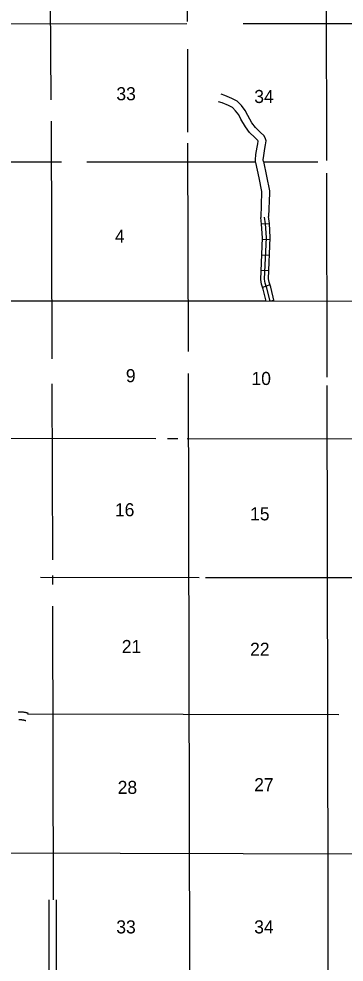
# Model space of a CAD drawing. Extents: x 1333229 to 1813251, y 16536411 to 16910478.
# Drawn here: x 1624916 to 1637368, y 16628737 to 16664795 of the extents above; entities that cross this region are included whole.
import ezdxf

# ---------------------------------------------------------------- set-up
doc = ezdxf.new("R2010")
doc.units = 0
for name, color, linetype in [('L11', 7, 'Continuous'), ('L13', 7, 'Continuous'), ('L14', 7, 'Continuous'), ('L4', 7, 'Continuous'), ('L8', 7, 'Continuous')]:
    doc.layers.add(name, color=color, linetype=linetype)

msp = doc.modelspace()

# ---------------------------------------------------------------- linework, layer by layer
at = {"layer": 'L11'}
for points in [[(1634274, 16659341), (1634271, 16659401), (1634290, 16659573), (1634337, 16659840), (1634362, 16659976), (1634379, 16660127), (1634362, 16660212), (1634308, 16660321), (1634157, 16660470), (1633971, 16660646), (1633839, 16660826), (1633683, 16661107), (1633584, 16661294), (1633435, 16661480), (1633272, 16661645), (1633072, 16661756), (1632797, 16661866), (1632661, 16661912)], [(1633975, 16659303), (1633971, 16659411), (1633993, 16659615), (1634042, 16659893), (1634065, 16660020), (1634075, 16660115), (1634062, 16660142), (1633948, 16660255), (1633745, 16660447), (1633586, 16660663), (1633419, 16660965), (1633332, 16661128), (1633211, 16661280), (1633089, 16661404), (1632943, 16661484), (1632692, 16661585), (1632564, 16661628)], [(1633975, 16659303), (1634099, 16658716), (1634209, 16658193), (1634208, 16658167), (1634175, 16657201)], [(1634274, 16659341), (1634392, 16658777), (1634510, 16658221), (1634508, 16658135), (1634473, 16657238)], [(1624893, 16638307), (1624916, 16638309), (1624945, 16638310), (1624970, 16638309), (1624992, 16638309), (1625015, 16638307), (1625035, 16638306), (1625056, 16638304), (1625081, 16638302), (1625105, 16638299), (1625131, 16638295), (1625157, 16638290), (1625179, 16638284), (1625203, 16638278), (1625224, 16638272), (1625246, 16638266), (1625268, 16638258), (1625279, 16638254)], [(1624917, 16638008), (1624934, 16638010), (1624945, 16638010), (1624960, 16638010), (1624977, 16638009), (1624994, 16638008), (1625014, 16638006), (1625033, 16638005), (1625048, 16638004), (1625064, 16638002), (1625078, 16638000), (1625090, 16637997), (1625108, 16637993), (1625122, 16637989), (1625139, 16637984), (1625156, 16637979), (1625172, 16637974), (1625188, 16637969)], [(1626063, 16631124), (1626063, 16626383)], [(1626363, 16626307), (1626363, 16631124)]]:
    msp.add_lwpolyline(points, dxfattribs=at)
at = {"layer": 'L13'}
for p, q in [((1636705, 16659377), (1636679, 16674990)), ((1633498, 16664613), (1647063, 16664614)), ((1615855, 16659331), (1626551, 16659329)), ((1631822, 16643433), (1625747, 16643438)), ((1647067, 16643423), (1632061, 16643433)), ((1637159, 16638187), (1625251, 16638212)), ((1647094, 16632847), (1615813, 16632920))]:
    msp.add_line(p, q, dxfattribs=at)
for points in [[(1626157, 16661701), (1626085, 16671175)], [(1631375, 16664696), (1631370, 16666785)], [(1623645, 16664611), (1631346, 16664612)], [(1631385, 16660465), (1631378, 16663639)], [(1626192, 16651802), (1626167, 16660888)], [(1631405, 16652074), (1631386, 16660038)], [(1627519, 16659328), (1633974, 16659327)], [(1634277, 16659327), (1634470, 16659327)], [(1634470, 16659327), (1636364, 16659326)], [(1636719, 16651093), (1636706, 16658896)], [(1631501, 16611679), (1631407, 16651239)], [(1626212, 16644122), (1626194, 16650850)], [(1636763, 16624942), (1636720, 16650779)], [(1630164, 16648747), (1623606, 16648756)], [(1630999, 16648746), (1630603, 16648746)], [(1647058, 16648724), (1631354, 16648745)], [(1626215, 16643170), (1626214, 16643519)], [(1626248, 16631124), (1626217, 16642345)]]:
    msp.add_lwpolyline(points, dxfattribs=at)
at = {"layer": 'L4'}
msp.add_lwpolyline([(1658659, 16653967), (1647196, 16653961), (1634340, 16653998), (1624102, 16653998), (1620913, 16654030), (1615855, 16654061)], dxfattribs=at)
at = {"layer": 'L8'}
for p, q in [((1634505, 16656961), (1634207, 16656941)), ((1634536, 16656349), (1634238, 16656362)), ((1634511, 16655753), (1634213, 16655766)), ((1634486, 16655157), (1634188, 16655170)), ((1634529, 16654624), (1634247, 16654527)), ((1634681, 16654033), (1634536, 16653998))]:
    msp.add_line(p, q, dxfattribs=at)
for points in [[(1634381, 16653998), (1634269, 16654460), (1634202, 16654655), (1634173, 16654835), (1634240, 16656430), (1634206, 16656950), (1634175, 16657201)], [(1634536, 16653998), (1634413, 16654503), (1634348, 16654692), (1634323, 16654843), (1634390, 16656432), (1634355, 16656964), (1634324, 16657219), (1634324, 16657219)], [(1634690, 16653997), (1634557, 16654545), (1634494, 16654729), (1634474, 16654852), (1634540, 16656434), (1634504, 16656978), (1634473, 16657238)]]:
    msp.add_lwpolyline(points, dxfattribs=at)

# ---------------------------------------------------------------- texts
at = {"layer": 'L14'}
for s, p in [('33', (1628649, 16661683)), ('34', (1633927, 16661578)), ('4', (1628594, 16656236)), ('9', (1629012, 16650904)), ('10', (1633821, 16650799)), ('16', (1628594, 16645780)), ('15', (1633768, 16645624)), ('21', (1628856, 16640552)), ('22', (1633768, 16640448)), ('28', (1628699, 16635168)), ('27', (1633925, 16635272)), ('33', (1628647, 16629835)), ('34', (1633925, 16629835))]:
    msp.add_text(s, height=500, dxfattribs=at).set_placement(p)

doc.saveas('drawing.dxf')
